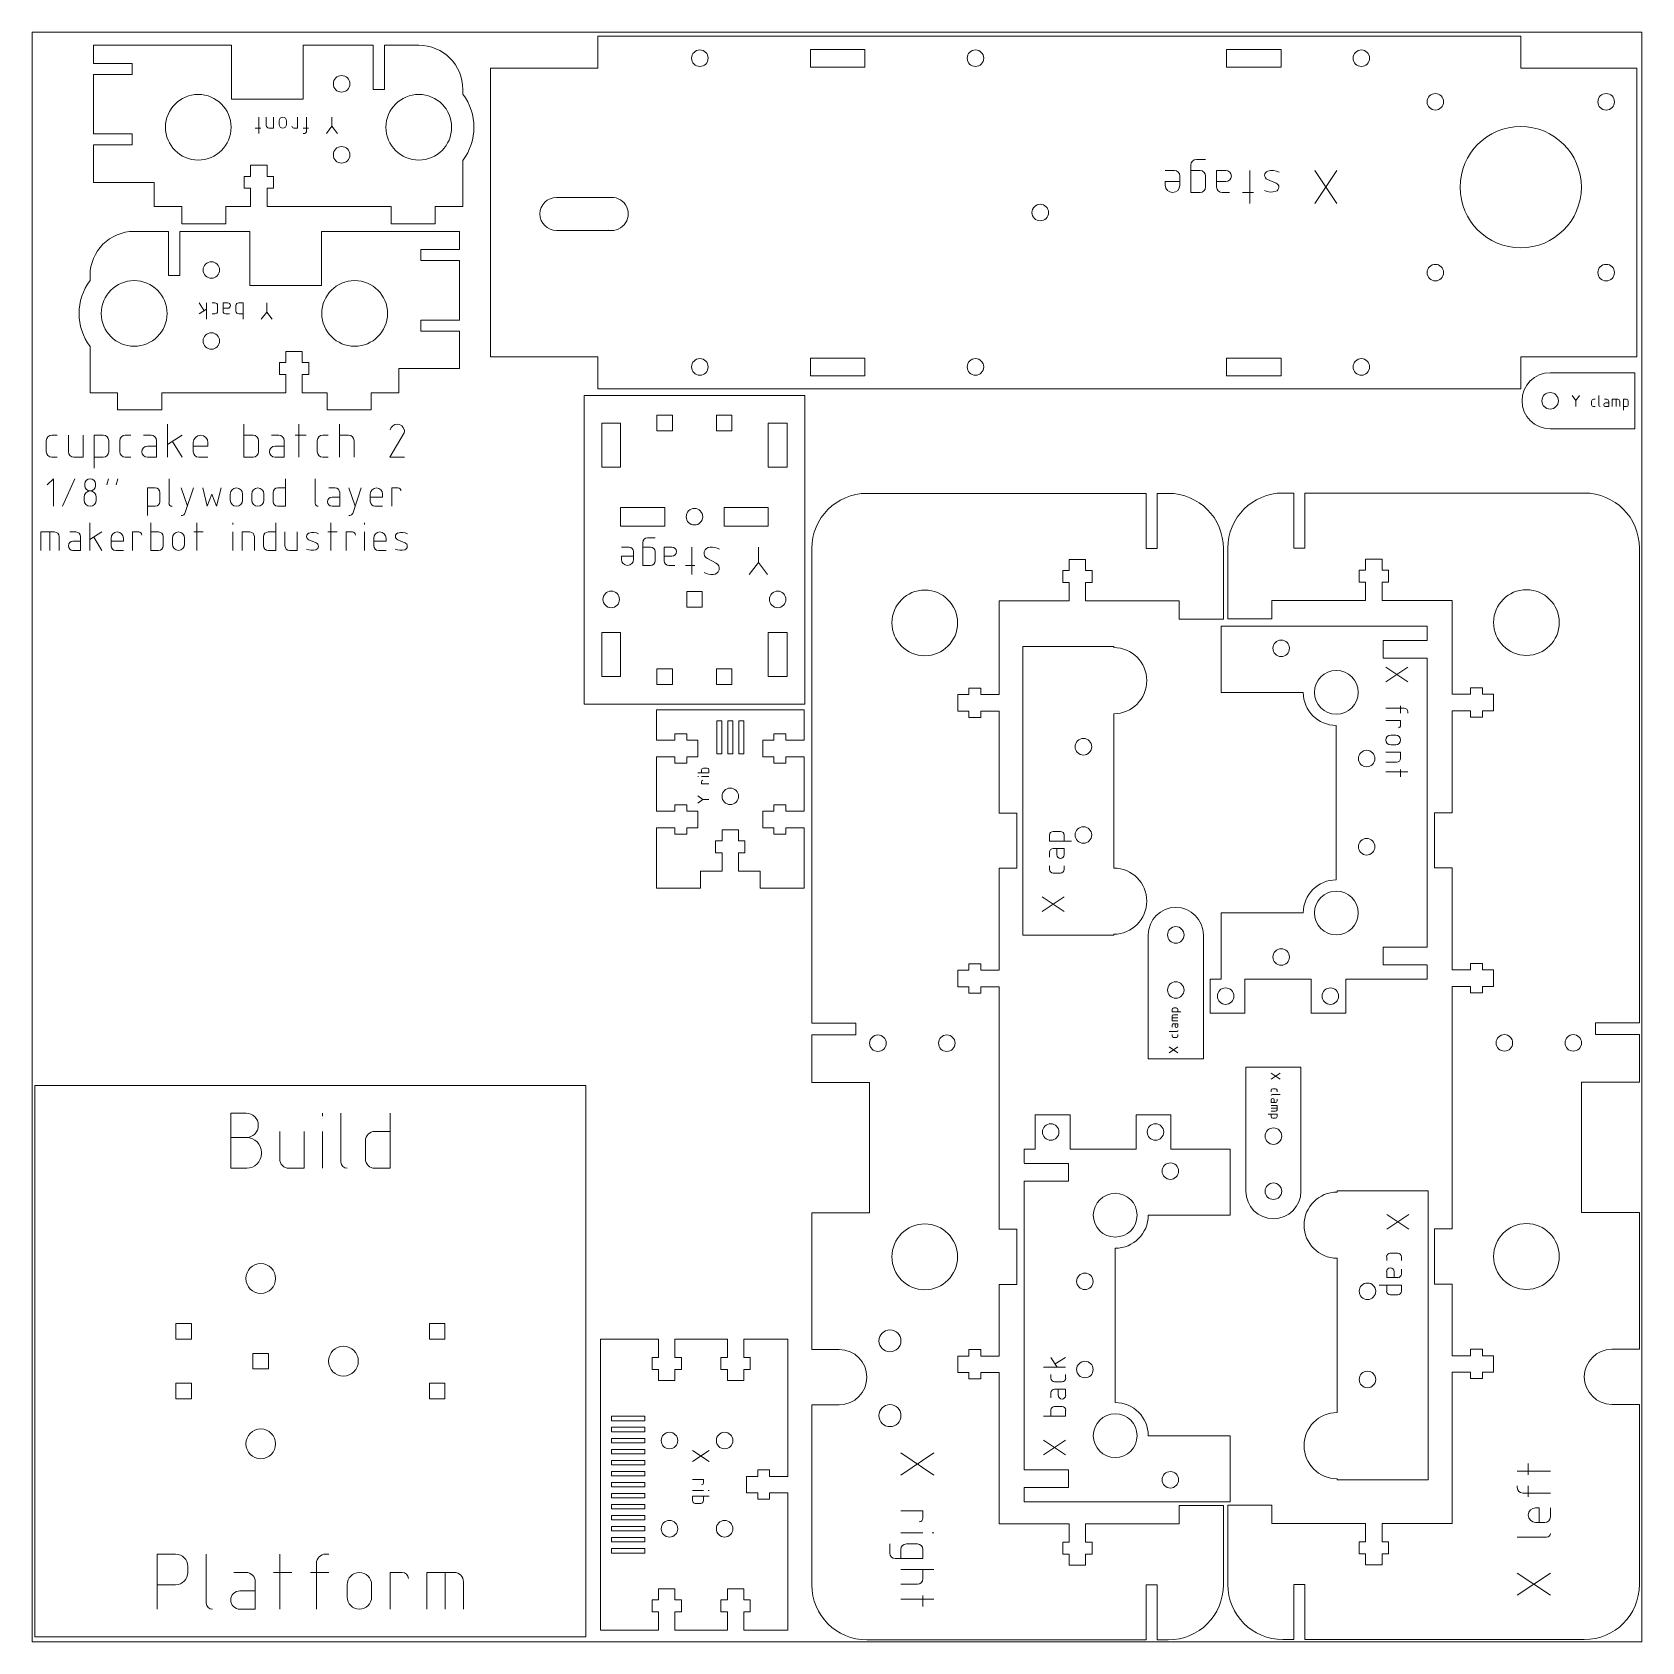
# Model space of a CAD drawing. Header units: millimetres. Extents: x 0 to 292, y 0 to 292.
import ezdxf

# ---------------------------------------------------------------- set-up
doc = ezdxf.new("R2010")
doc.units = ezdxf.units.MM
doc.layers.get('0').update_dxf_attribs({"linetype": 'CONTINUOUS', "lineweight": 25, "true_color": 0x000000})
for name, color, linetype, lineweight, true_color in [('borders', 4, 'CONTINUOUS', 0, 0x00ffff), ('build-platform', 7, 'CONTINUOUS', 0, 0x000000), ('cuts', 7, 'CONTINUOUS', 0, 0x000000), ('inner-clamp', 7, 'CONTINUOUS', 0, 0x000000), ('main-deck', 7, 'CONTINUOUS', 0, 0x000000), ('rib', 7, 'CONTINUOUS', 0, 0x000000), ('rod-backplate', 7, 'CONTINUOUS', 0, 0x000000), ('rod-support', 7, 'CONTINUOUS', 0, 0x000000), ('side', 7, 'CONTINUOUS', 0, 0x000000), ('text', 4, 'CONTINUOUS', 0, 0x00ffff)]:
    doc.layers.add(name, color=color, linetype=linetype, lineweight=lineweight, true_color=true_color)

# ---------------------------------------------------------------- blocks, each defined once
blk = doc.blocks.new('tab')
at = {"layer": 'cuts'}
for p, q in [((5, 3.2), (-5, 3.2)), ((-5, 3.2), (-5, 0)), ((5, 0), (5, 3.2))]:
    blk.add_line(p, q, dxfattribs=at)
blk = doc.blocks.new('m3-t-slot')
at = {"layer": 'cuts'}
for p, q in [((-1.5, 7.5), (1.5, 7.5)), ((-1.5, 5.5), (-1.5, 7.5)), ((1.5, 7.5), (1.5, 5.5)), ((-2.66, 3.33), (-2.66, 5.5)), ((-2.66, 5.5), (-1.5, 5.5)), ((-1.5, 3.33), (-2.66, 3.33)), ((-1.5, 0), (-1.5, 3.33)), ((1.5, 5.5), (2.66, 5.5)), ((2.66, 3.33), (1.5, 3.33)), ((1.5, 3.33), (1.5, 0)), ((2.66, 5.5), (2.66, 3.33))]:
    blk.add_line(p, q, dxfattribs=at)
blk = doc.blocks.new('nema17')
at = {"layer": 'cuts'}
for centre, radius in [((-15.495, 15.495), 1.5), ((15.495, 15.495), 1.5), ((0, 0), 11), ((-15.495, -15.495), 1.5), ((15.495, -15.495), 1.5)]:
    blk.add_circle(centre, radius, dxfattribs=at)
blk = doc.blocks.new('slot')
at = {"layer": 'cuts'}
for p, q in [((-1.6, 4.95), (1.6, 4.95)), ((-1.6, 4.95), (-1.6, -4.95)), ((1.6, -4.95), (1.6, 4.95)), ((-1.6, -4.95), (1.6, -4.95))]:
    blk.add_line(p, q, dxfattribs=at)

msp = doc.modelspace()

# ---------------------------------------------------------------- linework, layer by layer
at = {"layer": 'borders'}
for p, q in [((292, 292), (0, 292)), ((0, 292), (0, 0)), ((292, 0), (292, 292)), ((2.73, 209.89), (3.84, 211)), ((3.84, 211), (3.84, 206)), ((7.73, 211), (5.51, 206)), ((13.57, 209.89), (13.84, 211)), ((15.23, 209.89), (15.51, 211)), ((24.82, 211), (24.82, 206.55)), ((45.93, 211), (45.93, 206)), ((51.34, 211), (51.34, 206.55)), ((9.4, 207.66), (9.4, 207.11)), ((9.54, 210.03), (9.54, 209.75)), ((11.48, 209.75), (11.48, 210.03)), ((11.62, 207.11), (11.62, 207.66)), ((22.32, 209.33), (20.93, 209.33)), ((20.93, 209.33), (20.93, 204.33)), ((23.15, 206.83), (23.15, 208.5)), ((27.04, 209.33), (28.15, 206)), ((29.26, 209.33), (27.72, 204.71)), ((30.93, 209.33), (31.76, 206)), ((31.76, 206), (32.59, 208.22)), ((32.59, 208.22), (33.43, 206)), ((33.43, 206), (34.26, 209.33)), ((35.93, 208.22), (35.93, 207.11)), ((38.15, 207.11), (38.15, 208.22)), ((39.82, 208.22), (39.82, 207.11)), ((42.04, 207.11), (42.04, 208.22)), ((43.7, 206.83), (43.7, 208.5)), ((44.54, 209.33), (45.93, 209.33)), ((53.84, 209.33), (54.95, 209.33)), ((54.4, 207.66), (55.79, 207.66)), ((55.79, 208.5), (55.79, 206)), ((57.45, 209.33), (58.57, 206)), ((59.68, 209.33), (58.14, 204.71)), ((61.34, 208.22), (61.34, 206.83)), ((61.34, 207.66), (63.57, 207.66)), ((63.57, 207.66), (63.57, 208.22)), ((65.23, 206), (65.23, 209.33)), ((65.23, 209.33), (66.34, 209.33)), ((20.93, 206), (22.32, 206)), ((45.93, 206), (44.54, 206)), ((55.79, 206), (54.4, 206)), ((62.18, 206), (63.57, 206)), ((10.44, 203), (10.44, 198)), ((21.55, 203), (21.55, 198)), ((27.19, 204.33), (27.04, 204.33)), ((29.89, 203), (29.89, 198)), ((36.41, 202.72), (36.41, 203)), ((44.19, 203), (44.19, 198)), ((54.19, 203), (54.19, 198)), ((57.61, 204.33), (57.45, 204.33)), ((60.3, 202.72), (60.3, 203)), ((1.55, 198), (1.55, 201.33)), ((1.55, 201.33), (4.05, 201.33)), ((3.22, 201.33), (3.22, 198)), ((4.89, 200.5), (4.89, 198)), ((6.83, 201.33), (7.94, 201.33)), ((7.39, 199.66), (8.77, 199.66)), ((8.77, 200.5), (8.77, 198)), ((10.44, 199.94), (12.66, 201.33)), ((11.18, 200.4), (12.66, 198)), ((14.33, 200.22), (14.33, 198.83)), ((14.33, 199.66), (16.55, 199.66)), ((16.55, 199.66), (16.55, 200.22)), ((18.22, 198), (18.22, 201.33)), ((18.22, 201.33), (19.33, 201.33)), ((22.94, 201.33), (21.55, 201.33)), ((23.77, 198.83), (23.77, 200.5)), ((25.44, 200.22), (25.44, 199.11)), ((27.66, 199.11), (27.66, 200.22)), ((29.33, 201.33), (31, 201.33)), ((36.41, 198), (36.41, 201.33)), ((38.08, 198), (38.08, 201.33)), ((38.08, 201.33), (39.47, 201.33)), ((40.3, 200.5), (40.3, 198)), ((41.97, 198.83), (41.97, 200.5)), ((42.8, 201.33), (44.19, 201.33)), ((45.86, 201.33), (45.86, 198.83)), ((48.08, 198), (48.08, 201.33)), ((50.2, 199.9), (51.52, 199.36)), ((53.64, 201.33), (55.3, 201.33)), ((56.97, 198), (56.97, 201.33)), ((56.97, 201.33), (58.08, 201.33)), ((60.3, 198), (60.3, 201.33)), ((61.97, 200.22), (61.97, 198.83)), ((61.97, 199.66), (64.19, 199.66)), ((64.19, 199.66), (64.19, 200.22)), ((66.31, 199.9), (67.63, 199.36)), ((8.77, 198), (7.39, 198)), ((15.16, 198), (16.55, 198)), ((21.55, 198), (22.94, 198)), ((44.19, 198), (42.8, 198)), ((46.69, 198), (48.08, 198)), ((62.8, 198), (64.19, 198)), ((0, 0), (292, 0))]:
    msp.add_line(p, q, dxfattribs=at)
for centre, radius, start, end in [((10.51, 210.03), 0.972, 0, 180), ((10.51, 207.66), 1.11, 0, 180), ((10.51, 209.75), 0.972, 180, 0), ((22.32, 208.5), 0.833, 0, 90), ((37.04, 208.22), 1.11, 0, 180), ((40.93, 208.22), 1.11, 0, 180), ((44.54, 208.5), 0.833, 90, 180), ((54.4, 206.83), 0.833, 90, 270), ((54.95, 208.5), 0.833, 0, 90), ((62.45, 208.22), 1.11, 0, 180), ((66.34, 208.78), 0.556, 0, 90), ((10.51, 207.11), 1.11, 180, 0), ((22.32, 206.83), 0.833, 270, 0), ((25.37, 206.55), 0.556, 180, 270), ((27.19, 204.89), 0.556, 270, 341.6), ((37.04, 207.11), 1.11, 180, 0), ((40.93, 207.11), 1.11, 180, 0), ((44.54, 206.83), 0.833, 180, 270), ((51.9, 206.55), 0.556, 180, 270), ((57.61, 204.89), 0.556, 270, 341.6), ((62.18, 206.83), 0.833, 180, 270), ((4.05, 200.5), 0.833, 0, 90), ((7.39, 198.83), 0.833, 90, 270), ((7.94, 200.5), 0.833, 0, 90), ((15.44, 200.22), 1.11, 0, 180), ((15.16, 198.83), 0.833, 180, 270), ((19.33, 200.78), 0.556, 0, 90), ((22.94, 200.5), 0.833, 0, 90), ((22.94, 198.83), 0.833, 270, 0), ((26.55, 200.22), 1.11, 0, 180), ((26.55, 199.11), 1.11, 180, 0), ((39.47, 200.5), 0.833, 0, 90), ((42.8, 200.5), 0.833, 90, 180), ((42.8, 198.83), 0.833, 180, 270), ((46.69, 198.83), 0.833, 180, 270), ((50.45, 200.52), 0.667, 108.3, 247.8), ((50.95, 199.01), 2.25, 63.1, 108.3), ((51.26, 198.74), 0.667, 288.3, 67.79), ((58.08, 200.78), 0.556, 0, 90), ((63.08, 200.22), 1.11, 0, 180), ((62.8, 198.83), 0.833, 180, 270), ((66.56, 200.52), 0.667, 108.3, 247.8), ((67.06, 199.01), 2.25, 63.1, 108.3), ((67.38, 198.74), 0.667, 288.3, 67.79), ((50.77, 200.25), 2.25, 243.1, 288.3), ((66.88, 200.25), 2.25, 243.1, 288.3)]:
    msp.add_arc(centre, radius, start, end, dxfattribs=at)
at = {"layer": 'build-platform'}
for p, q in [((0.46, 0.91), (0.46, 100.91)), ((0.46, 100.91), (100.46, 100.91)), ((100.46, 100.91), (100.46, 0.91)), ((28.87, 57.72), (26.05, 57.72)), ((26.05, 57.72), (26.05, 54.9)), ((28.87, 54.9), (28.87, 57.72)), ((74.87, 57.72), (72.05, 57.72)), ((72.05, 57.72), (72.05, 54.9)), ((74.87, 54.9), (74.87, 57.72)), ((26.05, 54.9), (28.87, 54.9)), ((72.05, 54.9), (74.87, 54.9)), ((42.87, 52.32), (40.05, 52.32)), ((40.05, 52.32), (40.05, 49.5)), ((42.87, 49.5), (42.87, 52.32)), ((28.87, 46.92), (26.05, 46.92)), ((26.05, 46.92), (26.05, 44.1)), ((28.87, 44.1), (28.87, 46.92)), ((40.05, 49.5), (42.87, 49.5)), ((74.87, 46.92), (72.05, 46.92)), ((72.05, 46.92), (72.05, 44.1)), ((74.87, 44.1), (74.87, 46.92)), ((26.05, 44.1), (28.87, 44.1)), ((72.05, 44.1), (74.87, 44.1)), ((100.46, 0.91), (0.46, 0.91))]:
    msp.add_line(p, q, dxfattribs=at)
for centre in [(41.46, 65.91), (56.46, 50.91), (41.46, 35.91)]:
    msp.add_circle(centre, 2.7, dxfattribs=at)
at = {"layer": 'cuts'}
for p, q in [((11.13, 289.63), (36.13, 289.63)), ((11.13, 286.33), (11.13, 289.63)), ((36.13, 289.63), (36.13, 279.83)), ((49.13, 279.83), (49.13, 289.63)), ((49.13, 289.63), (61.83, 289.63)), ((61.83, 289.63), (61.83, 281.63)), ((63.93, 289.63), (70.13, 289.63)), ((63.93, 281.63), (63.93, 289.63)), ((18.13, 286.33), (11.13, 286.33)), ((18.13, 284.33), (18.13, 286.33)), ((18.13, 284.33), (11.13, 284.33)), ((11.13, 273.55), (11.13, 284.33)), ((61.83, 281.63), (63.93, 281.63)), ((78.13, 281.63), (78.13, 280.75)), ((36.13, 279.83), (49.13, 279.83)), ((18.13, 273.55), (11.13, 273.55)), ((18.13, 271.55), (18.13, 273.55)), ((11.13, 271.55), (18.13, 271.55)), ((11.13, 264.75), (11.13, 271.55)), ((78.13, 268.75), (78.13, 260.35)), ((22.13, 264.75), (11.13, 264.75)), ((22.13, 260.35), (22.13, 264.75)), ((22.13, 260.35), (27.13, 260.35)), ((27.13, 260.35), (27.13, 257.25)), ((35.13, 257.25), (35.13, 260.35)), ((35.13, 260.35), (39.63, 260.35)), ((42.63, 260.35), (65.13, 260.35)), ((65.13, 260.35), (65.13, 257.25)), ((73.13, 257.25), (73.13, 260.35)), ((73.13, 260.35), (78.13, 260.35)), ((27.13, 257.25), (35.13, 257.25)), ((65.13, 257.25), (73.13, 257.25)), ((24.7, 255.86), (18.5, 255.86)), ((24.7, 247.86), (24.7, 255.86)), ((39.5, 255.86), (26.8, 255.86)), ((26.8, 255.86), (26.8, 247.86)), ((39.5, 246.06), (39.5, 255.86)), ((52.5, 255.86), (52.5, 246.06)), ((77.5, 255.86), (52.5, 255.86)), ((77.5, 252.56), (77.5, 255.86)), ((70.5, 252.56), (77.5, 252.56)), ((70.5, 250.56), (70.5, 252.56)), ((70.5, 250.56), (77.5, 250.56)), ((77.5, 239.78), (77.5, 250.56)), ((10.5, 247.86), (10.5, 246.98)), ((26.8, 247.86), (24.7, 247.86)), ((52.5, 246.06), (39.5, 246.06)), ((70.5, 237.78), (70.5, 239.78)), ((70.5, 239.78), (77.5, 239.78)), ((77.5, 237.78), (70.5, 237.78)), ((77.5, 230.98), (77.5, 237.78)), ((10.5, 234.98), (10.5, 226.58)), ((66.5, 230.98), (77.5, 230.98)), ((66.5, 226.58), (66.5, 230.98)), ((15.5, 226.58), (10.5, 226.58)), ((15.5, 223.48), (15.5, 226.58)), ((23.5, 226.58), (23.5, 223.48)), ((46, 226.58), (23.5, 226.58)), ((53.5, 226.58), (49, 226.58)), ((53.5, 223.48), (53.5, 226.58)), ((61.5, 226.58), (61.5, 223.48)), ((66.5, 226.58), (61.5, 226.58)), ((100.14, 170.1), (100.14, 226.1)), ((100.14, 226.1), (140.14, 226.1)), ((140.14, 226.1), (140.14, 170.1)), ((23.5, 223.48), (15.5, 223.48)), ((61.5, 223.48), (53.5, 223.48)), ((116.15, 222.51), (113.33, 222.51)), ((113.33, 222.51), (113.33, 219.69)), ((116.15, 219.69), (116.15, 222.51)), ((126.95, 222.51), (124.13, 222.51)), ((124.13, 222.51), (124.13, 219.69)), ((126.95, 219.69), (126.95, 222.51)), ((103.34, 213.1), (103.34, 221.1)), ((103.34, 221.1), (106.74, 221.1)), ((106.74, 221.1), (106.74, 213.1)), ((113.33, 219.69), (116.15, 219.69)), ((124.13, 219.69), (126.95, 219.69)), ((133.54, 213.1), (133.54, 221.1)), ((133.54, 221.1), (136.94, 221.1)), ((136.94, 221.1), (136.94, 213.1)), ((106.74, 213.1), (103.34, 213.1)), ((136.94, 213.1), (133.54, 213.1)), ((106.74, 202.4), (106.74, 205.8)), ((106.74, 205.8), (114.74, 205.8)), ((114.74, 205.8), (114.74, 202.4)), ((125.54, 202.4), (125.54, 205.8)), ((125.54, 205.8), (133.54, 205.8)), ((133.54, 205.8), (133.54, 202.4)), ((114.74, 202.4), (106.74, 202.4)), ((133.54, 202.4), (125.54, 202.4)), ((121.55, 190.51), (118.73, 190.51)), ((118.73, 190.51), (118.73, 187.69)), ((121.55, 187.69), (121.55, 190.51)), ((118.73, 187.69), (121.55, 187.69)), ((103.34, 175.1), (103.34, 183.1)), ((103.34, 183.1), (106.74, 183.1)), ((106.74, 183.1), (106.74, 175.1)), ((133.54, 175.1), (133.54, 183.1)), ((133.54, 183.1), (136.94, 183.1)), ((136.94, 183.1), (136.94, 175.1)), ((116.15, 176.51), (113.33, 176.51)), ((113.33, 176.51), (113.33, 173.69)), ((116.15, 173.69), (116.15, 176.51)), ((126.95, 176.51), (124.13, 176.51)), ((124.13, 176.51), (124.13, 173.69)), ((126.95, 173.69), (126.95, 176.51)), ((106.74, 175.1), (103.34, 175.1)), ((113.33, 173.69), (116.15, 173.69)), ((124.13, 173.69), (126.95, 173.69)), ((136.94, 175.1), (133.54, 175.1)), ((140.14, 170.1), (100.14, 170.1)), ((140.04, 169.07), (113.24, 169.07)), ((113.24, 169.07), (113.24, 163.57)), ((125.09, 167.07), (124.19, 167.07)), ((124.19, 167.07), (124.19, 161.07)), ((125.09, 161.07), (125.09, 167.07)), ((127.09, 167.07), (126.19, 167.07)), ((126.19, 167.07), (126.19, 161.07)), ((127.09, 161.07), (127.09, 167.07)), ((129.09, 167.07), (128.19, 167.07)), ((128.19, 167.07), (128.19, 161.07)), ((129.09, 161.07), (129.09, 167.07)), ((140.04, 163.57), (140.04, 169.07)), ((124.19, 161.07), (125.09, 161.07)), ((126.19, 161.07), (127.09, 161.07)), ((128.19, 161.07), (129.09, 161.07)), ((113.24, 160.57), (113.24, 150.69)), ((140.04, 150.69), (140.04, 160.57)), ((113.24, 147.69), (113.24, 136.69)), ((140.04, 136.69), (140.04, 147.69)), ((121.24, 136.69), (121.24, 139.79)), ((121.24, 139.79), (125.14, 139.79)), ((128.14, 139.79), (132.04, 139.79)), ((132.04, 139.79), (132.04, 136.69)), ((113.24, 136.69), (121.24, 136.69)), ((132.04, 136.69), (140.04, 136.69))]:
    msp.add_line(p, q, dxfattribs=at)
for centre, radius in [((56.13, 282.63), 1.5), ((30.13, 274.75), 5.96), ((70.13, 274.75), 5.96), ((56.13, 269.75), 1.5), ((32.5, 248.86), 1.5), ((18.5, 240.98), 5.96), ((58.5, 240.98), 5.96), ((32.5, 235.98), 1.5), ((120.14, 204.1), 1.5), ((105.04, 189.1), 1.5), ((135.24, 189.1), 1.5), ((126.64, 153.38), 1.5)]:
    msp.add_circle(centre, radius, dxfattribs=at)
for centre, radius, start, end in [((70.13, 281.63), 8, 360, 90), ((70.13, 274.75), 10, 323.1301, 36.8699), ((18.5, 247.86), 8, 90, 180), ((18.5, 240.98), 10, 143.1301, 216.8699)]:
    msp.add_arc(centre, radius, start, end, dxfattribs=at)
at = {"layer": 'inner-clamp'}
for p, q in [((275.37, 230.22), (290.73, 230.22)), ((290.73, 230.22), (290.73, 220.04)), ((275.37, 220.04), (290.73, 220.04)), ((202.46, 128.24), (202.46, 105.74)), ((212.46, 128.24), (212.46, 105.74)), ((202.46, 105.74), (212.46, 105.74)), ((220.17, 81.74), (220.17, 104.24)), ((230.17, 104.24), (220.17, 104.24)), ((230.17, 81.74), (230.17, 104.24))]:
    msp.add_line(p, q, dxfattribs=at)
for centre in [(275.37, 225.13), (207.46, 128.24), (207.46, 118.24), (225.17, 91.74), (225.17, 81.74)]:
    msp.add_circle(centre, 1.5, dxfattribs=at)
for centre, radius, start, end in [((275.37, 225.13), 5.09, 90, 270), ((207.46, 128.24), 5, 360, 180), ((225.17, 81.74), 5, 180, 0)]:
    msp.add_arc(centre, radius, start, end, dxfattribs=at)
at = {"layer": 'main-deck'}
for p, q in [((270.04, 291.28), (102.62, 291.28)), ((102.62, 285.48), (102.62, 291.28)), ((270.04, 285.48), (270.04, 291.28)), ((83.12, 285.48), (83.12, 233.08)), ((83.12, 285.48), (102.62, 285.48)), ((291.12, 285.48), (270.04, 285.48)), ((291.12, 233.08), (291.12, 285.48)), ((105.12, 262.03), (95.12, 262.03)), ((95.12, 256.03), (105.12, 256.03)), ((83.12, 233.08), (102.62, 233.08)), ((102.62, 233.08), (102.62, 227.28)), ((270.04, 227.28), (270.04, 233.08)), ((270.04, 233.08), (291.12, 233.08)), ((102.62, 227.28), (270.04, 227.28))]:
    msp.add_line(p, q, dxfattribs=at)
for centre in [(121.12, 287.28), (171.12, 287.28), (241.12, 287.28), (182.87, 259.28), (121.12, 231.28), (171.12, 231.28), (241.12, 231.28)]:
    msp.add_circle(centre, 1.5, dxfattribs=at)
for centre, start, end in [((95.12, 259.03), 90, 270), ((105.12, 259.03), 260.4059, 99.5941)]:
    msp.add_arc(centre, 3, start, end, dxfattribs=at)
at = {"layer": 'rib'}
for p, q in [((103.11, 54.91), (113.61, 54.91)), ((103.11, 2.11), (103.11, 54.91)), ((116.61, 54.91), (126.11, 54.91)), ((129.11, 54.91), (137.11, 54.91)), ((137.11, 54.91), (137.11, 30.01)), ((105.11, 40.91), (111.11, 40.91)), ((105.11, 40.11), (105.11, 40.91)), ((111.11, 40.91), (111.11, 40.11)), ((111.11, 40.11), (105.11, 40.11)), ((105.11, 38.91), (111.11, 38.91)), ((105.11, 38.11), (105.11, 38.91)), ((111.11, 38.11), (105.11, 38.11)), ((111.11, 38.91), (111.11, 38.11)), ((105.11, 36.91), (111.11, 36.91)), ((105.11, 36.11), (105.11, 36.91)), ((111.11, 36.11), (105.11, 36.11)), ((111.11, 36.91), (111.11, 36.11)), ((105.11, 34.91), (111.11, 34.91)), ((105.11, 34.11), (105.11, 34.91)), ((111.11, 34.11), (105.11, 34.11)), ((105.11, 32.91), (111.11, 32.91)), ((105.11, 32.11), (105.11, 32.91)), ((111.11, 34.91), (111.11, 34.11)), ((111.11, 32.91), (111.11, 32.11)), ((111.11, 32.11), (105.11, 32.11)), ((105.11, 30.91), (111.11, 30.91)), ((105.11, 30.11), (105.11, 30.91)), ((111.11, 30.11), (105.11, 30.11)), ((111.11, 30.91), (111.11, 30.11)), ((105.11, 28.91), (111.11, 28.91)), ((105.11, 28.11), (105.11, 28.91)), ((111.11, 28.11), (105.11, 28.11)), ((105.11, 26.91), (111.11, 26.91)), ((105.11, 26.11), (105.11, 26.91)), ((111.11, 28.91), (111.11, 28.11)), ((111.11, 26.91), (111.11, 26.11)), ((137.11, 27.01), (137.11, 2.11)), ((111.11, 26.11), (105.11, 26.11)), ((105.11, 24.91), (111.11, 24.91)), ((105.11, 24.11), (105.11, 24.91)), ((111.11, 24.11), (105.11, 24.11)), ((111.11, 24.91), (111.11, 24.11)), ((105.11, 22.91), (111.11, 22.91)), ((105.11, 22.11), (105.11, 22.91)), ((111.11, 22.11), (105.11, 22.11)), ((105.11, 20.91), (111.11, 20.91)), ((105.11, 20.11), (105.11, 20.91)), ((111.11, 22.91), (111.11, 22.11)), ((111.11, 20.91), (111.11, 20.11)), ((111.11, 20.11), (105.11, 20.11)), ((105.11, 18.91), (111.11, 18.91)), ((105.11, 18.11), (105.11, 18.91)), ((111.11, 18.11), (105.11, 18.11)), ((111.11, 18.91), (111.11, 18.11)), ((105.11, 16.91), (111.11, 16.91)), ((105.11, 16.11), (105.11, 16.91)), ((111.11, 16.11), (105.11, 16.11)), ((111.11, 16.91), (111.11, 16.11)), ((113.61, 2.11), (103.11, 2.11)), ((126.11, 2.11), (116.61, 2.11)), ((137.11, 2.11), (129.11, 2.11))]:
    msp.add_line(p, q, dxfattribs=at)
for centre in [(115.61, 36.51), (125.61, 36.51), (115.61, 20.51), (125.61, 20.51)]:
    msp.add_circle(centre, 1.5, dxfattribs=at)
at = {"layer": 'rod-backplate'}
for p, q in [((179.7, 180.57), (187.7, 180.57)), ((179.7, 180.57), (179.7, 128.17)), ((196.2, 180.57), (179.7, 180.57)), ((196.2, 180.37), (196.2, 180.57)), ((196.2, 140.37), (196.2, 168.37)), ((179.7, 128.17), (187.7, 128.17)), ((179.7, 128.17), (196.2, 128.17)), ((196.2, 128.37), (196.2, 128.17)), ((253.23, 81.79), (236.73, 81.79)), ((236.73, 81.59), (236.73, 81.79)), ((253.23, 81.79), (245.23, 81.79)), ((253.23, 29.39), (253.23, 81.79)), ((236.73, 69.59), (236.73, 41.59)), ((236.73, 29.59), (236.73, 29.39)), ((236.73, 29.39), (253.23, 29.39)), ((253.23, 29.39), (245.23, 29.39))]:
    msp.add_line(p, q, dxfattribs=at)
for centre in [(190.7, 162.37), (190.7, 146.37), (242.23, 63.59), (242.23, 47.59)]:
    msp.add_circle(centre, 1.5, dxfattribs=at)
for centre, start, end in [((196.2, 174.37), 270, 90), ((196.2, 134.37), 270, 90), ((236.73, 75.59), 90, 270), ((236.73, 35.59), 90, 270)]:
    msp.add_arc(centre, 6, start, end, dxfattribs=at)
at = {"layer": 'rod-support'}
for p, q in [((215.7, 184.23), (253.08, 184.23)), ((215.7, 184.23), (215.7, 172.23)), ((253.08, 184.23), (253.08, 181.63)), ((253.08, 181.63), (245.08, 181.63)), ((245.08, 181.63), (245.08, 178.43)), ((253.08, 178.43), (245.08, 178.43)), ((253.08, 126.03), (253.08, 178.43)), ((230.58, 172.23), (215.7, 172.23)), ((236.58, 166.23), (236.58, 138.23)), ((215.7, 132.23), (215.7, 120.23)), ((230.58, 132.23), (215.7, 132.23)), ((253.08, 126.03), (245.08, 126.03)), ((245.08, 126.03), (245.08, 122.83)), ((253.08, 122.83), (245.08, 122.83)), ((253.08, 120.23), (253.08, 122.73)), ((213.7, 120.23), (213.7, 114.03)), ((215.7, 120.23), (213.7, 120.23)), ((220, 120.23), (220, 114.03)), ((232, 120.23), (220, 120.23)), ((232, 120.23), (232, 114.03)), ((253.08, 120.23), (238.3, 120.23)), ((238.3, 120.23), (238.3, 114.03)), ((220, 114.03), (213.7, 114.03)), ((238.3, 114.03), (232, 114.03)), ((181.97, 89.39), (181.97, 95.59)), ((181.97, 95.59), (188.27, 95.59)), ((188.27, 89.39), (188.27, 95.59)), ((200.27, 95.59), (206.57, 95.59)), ((200.27, 89.39), (200.27, 95.59)), ((206.57, 89.39), (206.57, 95.59)), ((179.97, 89.39), (179.97, 86.89)), ((181.97, 89.39), (179.97, 89.39)), ((188.27, 89.39), (200.27, 89.39)), ((206.57, 89.39), (217.35, 89.39)), ((217.35, 77.39), (217.35, 89.39)), ((179.97, 86.79), (187.97, 86.79)), ((187.97, 83.59), (187.97, 86.79)), ((179.97, 83.59), (187.97, 83.59)), ((179.97, 83.59), (179.97, 31.19)), ((202.47, 77.39), (217.35, 77.39)), ((196.47, 43.39), (196.47, 71.39)), ((202.47, 37.39), (217.35, 37.39)), ((217.35, 25.39), (217.35, 37.39)), ((179.97, 31.19), (187.97, 31.19)), ((187.97, 27.99), (187.97, 31.19)), ((179.97, 27.99), (187.97, 27.99)), ((179.97, 25.39), (179.97, 27.99)), ((217.35, 25.39), (179.97, 25.39))]:
    msp.add_line(p, q, dxfattribs=at)
for centre, radius in [((226.58, 180.23), 1.5), ((236.58, 172.23), 3.97), ((242.08, 160.23), 1.5), ((242.08, 144.23), 1.5), ((236.58, 132.23), 3.97), ((226.58, 124.23), 1.5), ((216.5, 117.13), 1.5), ((235.5, 117.13), 1.5), ((184.77, 92.49), 1.5), ((203.77, 92.49), 1.5), ((206.47, 85.39), 1.5), ((196.47, 77.39), 3.97), ((190.97, 65.39), 1.5), ((190.97, 49.39), 1.5), ((196.47, 37.39), 3.97), ((206.47, 29.39), 1.5)]:
    msp.add_circle(centre, radius, dxfattribs=at)
for centre, start, end in [((236.58, 172.23), 180, 270), ((236.58, 132.23), 90, 180), ((196.47, 77.39), 270, 360), ((196.47, 37.39), 360, 90)]:
    msp.add_arc(centre, 6, start, end, dxfattribs=at)
at = {"layer": 'side'}
for p, q in [((202.1, 208.34), (151.42, 208.34)), ((202.1, 208.34), (202.1, 198.34)), ((204.1, 198.34), (204.1, 208.34)), ((206.1, 208.34), (204.1, 208.34)), ((226.89, 208.4), (228.89, 208.4)), ((228.89, 198.4), (228.89, 208.4)), ((230.89, 208.4), (230.89, 198.4)), ((230.89, 208.4), (281.57, 208.4)), ((141.42, 198.34), (141.42, 112.24)), ((202.1, 198.34), (204.1, 198.34)), ((216.1, 185.54), (216.1, 198.34)), ((216.89, 185.6), (216.89, 198.4)), ((230.89, 198.4), (228.89, 198.4)), ((291.57, 198.4), (291.57, 112.3)), ((175.42, 188.84), (175.42, 171.84)), ((175.42, 188.84), (188.1, 188.84)), ((191.1, 188.84), (208.1, 188.84)), ((208.1, 185.54), (208.1, 188.84)), ((224.89, 185.6), (224.89, 188.9)), ((241.89, 188.9), (224.89, 188.9)), ((257.57, 188.9), (244.89, 188.9)), ((257.57, 188.9), (257.57, 171.9)), ((208.1, 185.54), (216.1, 185.54)), ((224.89, 185.6), (216.89, 185.6)), ((175.42, 168.84), (175.42, 150.34)), ((257.57, 168.9), (257.57, 150.4)), ((175.42, 140.34), (175.42, 121.84)), ((257.57, 140.4), (257.57, 121.9)), ((175.42, 118.84), (175.42, 74.84)), ((257.57, 118.9), (257.57, 74.9)), ((149.42, 112.24), (141.42, 112.24)), ((149.42, 110.14), (149.42, 112.24)), ((283.57, 112.3), (291.57, 112.3)), ((283.57, 110.2), (283.57, 112.3)), ((141.42, 110.14), (149.42, 110.14)), ((141.42, 110.14), (141.42, 101.44)), ((291.57, 110.2), (283.57, 110.2)), ((291.57, 110.2), (291.57, 101.5)), ((141.42, 101.44), (151.92, 101.44)), ((151.92, 77.84), (151.92, 101.44)), ((291.57, 101.5), (281.07, 101.5)), ((281.07, 77.9), (281.07, 101.5)), ((141.42, 77.84), (151.92, 77.84)), ((141.42, 53.01), (141.42, 77.84)), ((291.57, 77.9), (281.07, 77.9)), ((291.57, 53.07), (291.57, 77.9)), ((175.42, 64.84), (175.42, 51.84)), ((257.57, 64.9), (257.57, 51.9)), ((141.42, 53.01), (146.42, 53.01)), ((291.57, 53.07), (286.57, 53.07)), ((175.42, 48.84), (175.42, 21.42)), ((257.57, 48.9), (257.57, 21.48)), ((141.42, 10.34), (141.42, 43.01)), ((146.42, 43.01), (141.42, 43.01)), ((286.57, 43.07), (291.57, 43.07)), ((291.57, 10.4), (291.57, 43.07)), ((208.1, 21.42), (208.1, 24.72)), ((208.1, 24.72), (216.1, 24.72)), ((216.1, 24.72), (216.1, 10.34)), ((224.89, 24.78), (216.89, 24.78)), ((216.89, 24.78), (216.89, 10.4)), ((224.89, 21.48), (224.89, 24.78)), ((188.1, 21.42), (175.42, 21.42)), ((191.1, 21.42), (208.1, 21.42)), ((241.89, 21.48), (224.89, 21.48)), ((244.89, 21.48), (257.57, 21.48)), ((202.1, 0.34), (202.1, 10.34)), ((202.1, 10.34), (204.1, 10.34)), ((204.1, 10.34), (204.1, 0.34)), ((230.89, 10.4), (228.89, 10.4)), ((228.89, 10.4), (228.89, 0.4)), ((230.89, 0.4), (230.89, 10.4)), ((202.1, 0.34), (151.42, 0.34)), ((206.1, 0.34), (204.1, 0.34)), ((226.89, 0.4), (228.89, 0.4)), ((230.89, 0.4), (281.57, 0.4))]:
    msp.add_line(p, q, dxfattribs=at)
for centre, radius in [((161.92, 184.84), 5.96), ((271.07, 184.9), 5.96), ((153.42, 108.59), 1.5), ((165.92, 108.59), 1.5), ((267.07, 108.65), 1.5), ((279.57, 108.65), 1.5), ((161.92, 69.84), 5.96), ((271.07, 69.9), 5.96), ((155.6, 54.6), 2), ((155.6, 41.04), 2)]:
    msp.add_circle(centre, radius, dxfattribs=at)
for centre, radius, start, end in [((151.42, 198.34), 10, 90, 180), ((206.1, 198.34), 10, 0, 90), ((226.89, 198.4), 10, 90, 180), ((281.57, 198.4), 10, 360, 90), ((146.42, 48.01), 5, 270, 90), ((286.57, 48.07), 5, 90, 270), ((151.42, 10.34), 10, 180, 270), ((206.1, 10.34), 10, 270, 0), ((226.89, 10.4), 10, 180, 270), ((281.57, 10.4), 10, 270, 360)]:
    msp.add_arc(centre, radius, start, end, dxfattribs=at)
at = {"layer": 'text'}
for p, q in [((41.46, 274.6), (40.46, 274.6)), ((41.13, 273.6), (41.13, 276.6)), ((42.46, 275.1), (42.46, 276.6)), ((43.79, 274.6), (42.96, 274.6)), ((43.79, 276.6), (43.79, 274.6)), ((44.79, 275.93), (44.79, 275.26)), ((46.13, 275.26), (46.13, 275.93)), ((48.13, 274.6), (47.46, 274.6)), ((48.13, 276.6), (48.13, 274.6)), ((50.13, 274.6), (49.13, 274.6)), ((49.79, 276.6), (49.79, 274.1)), ((54.38, 274.93), (53.38, 273.6)), ((54.38, 274.93), (54.38, 276.6)), ((55.38, 273.6), (54.38, 274.93)), ((49.29, 273.6), (49.13, 273.6)), ((212.87, 268.91), (211.2, 268.91)), ((207.2, 266.91), (205.54, 266.91)), ((208.2, 264.25), (208.2, 265.91)), ((210.2, 267.91), (210.2, 262.91)), ((211.87, 266.91), (210.2, 266.91)), ((212.87, 263.91), (212.87, 265.91)), ((214.87, 263.91), (214.87, 266.91)), ((214.87, 266.91), (216.54, 266.91)), ((220.87, 260.91), (220.87, 266.91)), ((236.7, 260.91), (232.7, 266.91)), ((236.7, 266.91), (232.7, 260.91)), ((208.2, 264.91), (205.54, 264.91)), ((205.54, 264.91), (205.54, 264.25)), ((210.2, 262.91), (211.87, 262.91)), ((216.54, 264.91), (214.87, 264.91)), ((217.2, 262.91), (215.87, 262.91)), ((221.54, 262.91), (219.54, 262.91)), ((225.66, 264.63), (224.08, 265.28)), ((31.19, 241.46), (30.29, 242.91)), ((31.63, 239.91), (31.63, 242.91)), ((33.13, 242.91), (32.63, 242.91)), ((33.63, 241.41), (33.63, 242.41)), ((34.63, 241.41), (34.63, 242.91)), ((34.63, 242.91), (35.46, 242.91)), ((36.96, 242.41), (36.96, 241.41)), ((38.29, 242.91), (37.46, 242.91)), ((38.29, 239.91), (38.29, 242.91)), ((42.54, 241.24), (42.54, 242.91)), ((31.63, 241.74), (30.29, 240.91)), ((32.63, 240.91), (33.13, 240.91)), ((35.46, 241.91), (34.63, 241.91)), ((35.79, 240.91), (35.13, 240.91)), ((37.46, 240.91), (38.29, 240.91)), ((42.54, 241.24), (41.54, 239.91)), ((43.54, 239.91), (42.54, 241.24)), ((279.38, 226.09), (280.04, 225.2)), ((280.04, 225.2), (280.71, 226.09)), ((280.04, 225.2), (280.04, 224.09)), ((282.88, 225.09), (282.88, 224.42)), ((283.54, 225.42), (283.21, 225.42)), ((284.21, 226.09), (284.21, 224.31)), ((285.21, 225.42), (285.65, 225.42)), ((285.99, 225.09), (285.99, 224.09)), ((286.65, 224.09), (286.65, 225.42)), ((286.65, 225.42), (287.65, 225.42)), ((287.32, 225.42), (287.32, 224.09)), ((287.99, 225.09), (287.99, 224.09)), ((289.21, 225.42), (288.65, 225.42)), ((288.65, 225.42), (288.65, 223.42)), ((289.54, 224.42), (289.54, 225.09)), ((283.21, 224.09), (283.54, 224.09)), ((285.43, 224.76), (285.99, 224.76)), ((285.99, 224.09), (285.43, 224.09)), ((288.65, 224.09), (289.21, 224.09)), ((24.56, 220.89), (24.56, 214.89)), ((38.39, 220.89), (38.39, 214.89)), ((48.39, 220.89), (48.39, 214.89)), ((55.72, 220.89), (55.72, 214.89)), ((64.89, 214.89), (67.47, 219.32)), ((2.56, 217.89), (2.56, 215.89)), ((4.56, 218.89), (3.56, 218.89)), ((6.56, 218.89), (6.56, 215.89)), ((9.22, 214.89), (9.22, 218.89)), ((12.89, 218.89), (11.22, 218.89)), ((11.22, 218.89), (11.22, 212.89)), ((13.89, 215.89), (13.89, 217.89)), ((15.89, 217.89), (15.89, 215.89)), ((17.89, 218.89), (16.89, 218.89)), ((20.22, 218.89), (21.56, 218.89)), ((20.89, 216.89), (22.56, 216.89)), ((22.56, 217.89), (22.56, 214.89)), ((24.56, 217.22), (27.22, 218.89)), ((25.44, 217.77), (27.22, 214.89)), ((29.22, 217.56), (29.22, 215.89)), ((29.22, 216.89), (31.89, 216.89)), ((31.89, 216.89), (31.89, 217.56)), ((40.06, 218.89), (38.39, 218.89)), ((41.06, 215.89), (41.06, 217.89)), ((43.39, 218.89), (44.72, 218.89)), ((44.06, 216.89), (45.72, 216.89)), ((45.72, 217.89), (45.72, 214.89)), ((47.72, 218.89), (49.72, 218.89)), ((51.72, 217.89), (51.72, 215.89)), ((53.72, 218.89), (52.72, 218.89)), ((55.72, 218.89), (57.39, 218.89)), ((58.39, 217.89), (58.39, 214.89)), ((3.56, 214.89), (4.56, 214.89)), ((7.56, 214.89), (9.22, 214.89)), ((11.22, 214.89), (12.89, 214.89)), ((16.89, 214.89), (17.89, 214.89)), ((22.56, 214.89), (20.89, 214.89)), ((30.22, 214.89), (31.89, 214.89)), ((38.39, 214.89), (40.06, 214.89)), ((45.72, 214.89), (44.06, 214.89)), ((52.72, 214.89), (53.72, 214.89)), ((67.56, 214.89), (64.89, 214.89)), ((108.27, 198.6), (106.88, 198.6)), ((110.77, 199.43), (110.77, 195.27)), ((112.16, 198.6), (110.77, 198.6)), ((112.99, 200.27), (111.6, 200.27)), ((114.66, 196.1), (114.66, 198.6)), ((114.66, 198.6), (116.04, 198.6)), ((119.66, 193.6), (119.66, 198.6)), ((131.74, 195.82), (131.74, 198.6)), ((109.1, 196.93), (106.88, 196.93)), ((106.88, 196.93), (106.88, 196.38)), ((109.1, 196.38), (109.1, 197.77)), ((112.99, 196.1), (112.99, 197.77)), ((116.04, 196.93), (114.66, 196.93)), ((124.05, 195.7), (122.48, 196.5)), ((131.74, 195.82), (130.07, 193.6)), ((133.41, 193.6), (131.74, 195.82)), ((110.77, 195.27), (112.16, 195.27)), ((116.6, 195.27), (115.49, 195.27)), ((120.21, 195.27), (118.54, 195.27)), ((249.57, 176.8), (245.57, 174.14)), ((245.57, 176.8), (249.57, 174.14)), ((248.24, 169.8), (248.24, 168.47)), ((245.57, 169.36), (248.9, 169.36)), ((245.57, 167.14), (248.24, 167.14)), ((248.24, 167.14), (248.24, 166.25)), ((249.57, 168.69), (249.57, 168.47)), ((247.35, 164.47), (246.46, 164.47)), ((245.57, 161.36), (248.24, 161.36)), ((246.46, 162.69), (247.35, 162.69)), ((248.24, 161.36), (248.24, 160.25)), ((121.44, 158.17), (121.44, 157.62)), ((122.44, 158.51), (121.77, 158.51)), ((122.77, 157.62), (122.77, 158.17)), ((247.57, 159.58), (245.57, 159.58)), ((249.57, 157.8), (245.57, 157.8)), ((248.24, 158.25), (248.24, 156.92)), ((120.77, 157.62), (122.77, 157.62)), ((120.88, 156.95), (120.77, 156.95)), ((122.77, 156.95), (121.44, 156.95)), ((121.44, 155.62), (121.44, 156.06)), ((122.77, 155.62), (121.44, 155.62)), ((121.66, 152.78), (120.77, 153.45)), ((120.77, 152.12), (121.66, 152.78)), ((121.66, 152.78), (122.77, 152.78)), ((184.55, 146.35), (184.55, 145.24)), ((186.55, 147.01), (185.22, 147.01)), ((187.22, 145.24), (187.22, 146.35)), ((184.55, 145.24), (188.55, 145.24)), ((184.55, 142.35), (184.55, 143.24)), ((185.22, 143.9), (187.22, 143.9)), ((185.88, 142.79), (185.88, 143.9)), ((187.22, 143.9), (187.22, 142.79)), ((184.55, 140.79), (184.55, 140.13)), ((187.22, 140.13), (187.22, 140.79)), ((185.22, 139.46), (186.55, 139.46)), ((183.22, 132.46), (187.22, 135.13)), ((187.22, 132.46), (183.22, 135.13)), ((206.79, 114.71), (206.79, 114.27)), ((206.79, 114.27), (208.39, 114.27)), ((207.59, 114.98), (207.06, 114.98)), ((207.86, 114.27), (207.86, 114.71)), ((206.79, 112.67), (206.79, 113.47)), ((206.79, 113.2), (207.86, 113.2)), ((207.86, 112.67), (206.79, 112.67)), ((206.79, 111.51), (206.79, 111.87)), ((207.06, 113.73), (207.86, 113.73)), ((207.06, 112.13), (207.86, 112.13)), ((207.32, 111.69), (207.32, 112.13)), ((207.86, 112.13), (207.86, 111.69)), ((206.26, 110.71), (207.68, 110.71)), ((206.79, 110.18), (206.79, 109.91)), ((207.06, 109.64), (207.59, 109.64)), ((207.86, 109.91), (207.86, 110.18)), ((206.26, 106.84), (207.86, 107.91)), ((207.86, 106.84), (206.26, 107.91)), ((226.37, 103.14), (224.77, 102.07)), ((224.77, 103.14), (226.37, 102.07)), ((224.77, 100.07), (224.77, 99.8)), ((225.57, 100.34), (225.04, 100.34)), ((225.84, 99.8), (225.84, 100.07)), ((224.77, 97.85), (224.77, 98.29)), ((225.57, 97.85), (224.77, 97.85)), ((224.77, 97.31), (225.84, 97.31)), ((225.84, 96.78), (224.77, 96.78)), ((226.37, 99.27), (224.95, 99.27)), ((225.31, 98.29), (225.31, 97.85)), ((225.84, 98.47), (225.84, 98.11)), ((225.84, 97.31), (225.84, 96.51)), ((36.02, 85.91), (36.02, 95.91)), ((36.02, 95.91), (38.8, 95.91)), ((52.69, 95.35), (52.69, 95.91)), ((56.02, 95.91), (56.02, 87.02)), ((64.91, 95.91), (64.91, 85.91)), ((225.84, 95.71), (224.24, 95.71)), ((225.57, 96.25), (224.77, 96.25)), ((224.77, 95.71), (224.77, 95.27)), ((225.04, 95), (225.57, 95)), ((225.84, 95.27), (225.84, 95.71)), ((36.02, 91.46), (38.91, 91.46)), ((44.91, 92.58), (44.91, 87.58)), ((49.35, 85.91), (49.35, 92.58)), ((52.69, 85.91), (52.69, 92.58)), ((60.46, 87.58), (60.46, 90.91)), ((62.13, 92.58), (64.91, 92.58)), ((41.57, 88.8), (41.57, 88.58)), ((38.91, 85.91), (36.02, 85.91)), ((46.57, 85.91), (49.35, 85.91)), ((64.91, 85.91), (62.13, 85.91)), ((249.72, 77.5), (245.72, 74.83)), ((245.72, 77.5), (249.72, 74.83)), ((247.72, 70.5), (246.38, 70.5)), ((245.72, 69.83), (245.72, 69.17)), ((245.72, 66.06), (245.72, 67.17)), ((247.05, 67.17), (247.05, 66.06)), ((248.38, 69.17), (248.38, 69.83)), ((248.38, 67.61), (248.38, 66.72)), ((248.38, 64.72), (244.38, 64.72)), ((247.72, 66.06), (245.72, 66.06)), ((245.72, 64.72), (245.72, 63.61)), ((248.38, 63.61), (248.38, 64.72)), ((246.38, 62.94), (247.72, 62.94)), ((183.48, 49.82), (187.48, 49.82)), ((185.93, 49.82), (184.82, 51.6)), ((185.56, 50.41), (187.48, 51.6)), ((184.82, 48.49), (184.82, 47.82)), ((185.48, 47.15), (186.82, 47.15)), ((187.48, 47.82), (187.48, 48.49)), ((184.82, 44.27), (184.82, 45.15)), ((185.48, 45.82), (187.48, 45.82)), ((186.15, 44.71), (186.15, 45.82)), ((187.48, 45.82), (187.48, 44.71)), ((183.48, 40.93), (187.48, 40.93)), ((184.82, 42.04), (184.82, 40.93)), ((186.82, 42.71), (185.48, 42.71)), ((187.48, 40.93), (187.48, 42.04)), ((183.48, 33.93), (187.48, 36.6)), ((187.48, 33.93), (183.48, 36.6)), ((122.78, 34.7), (119.78, 32.7)), ((119.78, 34.7), (122.78, 32.7)), ((163.58, 34.26), (157.58, 30.26)), ((157.58, 34.26), (163.58, 30.26)), ((271.41, 30.32), (271.41, 32.32)), ((119.78, 29.45), (121.78, 29.45)), ((121.78, 29.45), (121.78, 28.79)), ((269.41, 30.98), (275.41, 30.98)), ((119.78, 27.45), (121.78, 27.45)), ((122.78, 26.45), (119.78, 26.45)), ((119.78, 26.45), (119.78, 25.62)), ((121.78, 25.62), (121.78, 26.45)), ((122.61, 27.45), (122.78, 27.45)), ((269.41, 27.98), (269.41, 28.32)), ((275.41, 26.98), (270.41, 26.98)), ((271.41, 26.32), (271.41, 28.32)), ((120.28, 25.12), (121.28, 25.12)), ((157.58, 23.76), (161.58, 23.76)), ((161.58, 23.76), (161.58, 22.43)), ((273.41, 24.32), (272.74, 24.32)), ((273.41, 21.65), (273.41, 24.32)), ((275.41, 22.65), (275.41, 24.32)), ((272.74, 21.65), (274.41, 21.65)), ((155.58, 17.76), (155.58, 16.09)), ((157.58, 19.76), (161.58, 19.76)), ((160.58, 17.76), (158.58, 17.76)), ((163.25, 19.76), (163.58, 19.76)), ((269.41, 18.98), (274.74, 18.98)), ((22.69, 5.91), (22.69, 15.91)), ((22.69, 15.91), (26.02, 15.91)), ((31.57, 15.91), (31.57, 7.02)), ((44.91, 15.91), (44.91, 5.91)), ((53.24, 15.91), (53.8, 15.91)), ((156.58, 15.09), (161.58, 15.09)), ((157.58, 16.76), (157.58, 15.09)), ((161.58, 15.09), (161.58, 16.76)), ((28.24, 13.69), (28.24, 12.58)), ((36.57, 12.58), (38.8, 12.58)), ((43.8, 12.58), (47.13, 12.58)), ((50.46, 12.58), (53.8, 12.58)), ((51.57, 5.91), (51.57, 14.24)), ((64.91, 5.91), (64.91, 12.58)), ((64.91, 12.58), (67.13, 12.58)), ((71.57, 5.91), (71.57, 12.58)), ((71.57, 12.58), (76.57, 12.58)), ((74.91, 12.58), (74.91, 5.91)), ((163.58, 13.09), (157.58, 13.09)), ((161.58, 13.09), (161.58, 11.43)), ((269.41, 8.48), (275.41, 12.48)), ((275.41, 8.48), (269.41, 12.48)), ((26.02, 10.35), (22.69, 10.35)), ((37.69, 9.24), (40.46, 9.24)), ((40.46, 10.91), (40.46, 5.91)), ((57.13, 10.35), (57.13, 8.13)), ((61.57, 8.13), (61.57, 10.35)), ((78.24, 10.91), (78.24, 5.91)), ((160.58, 10.43), (157.58, 10.43)), ((40.46, 5.91), (37.69, 5.91)), ((163.58, 7.76), (157.58, 7.76)), ((161.58, 8.43), (161.58, 6.43))]:
    msp.add_line(p, q, dxfattribs=at)
for centre, radius, start, end in [((42.96, 275.1), 0.5, 180, 270), ((45.46, 275.93), 0.667, 360, 180), ((45.46, 275.26), 0.667, 180, 360), ((47.46, 274.93), 0.333, 180, 270), ((49.29, 274.1), 0.5, 270, 360), ((211.2, 267.91), 1, 90, 180), ((207.2, 265.91), 1, 360, 90), ((211.87, 265.91), 1, 360, 90), ((216.54, 265.91), 1, 270, 90), ((224.38, 266.02), 0.8, 108.3, 247.79), ((224.98, 264.21), 2.7, 63.1, 108.3), ((206.87, 264.25), 1.33, 180, 360), ((211.87, 263.91), 1, 270, 360), ((215.87, 263.91), 1, 180, 270), ((224.76, 265.7), 2.7, 243.1, 288.3), ((225.36, 263.89), 0.8, 288.3, 67.8), ((33.13, 242.41), 0.5, 360, 90), ((35.46, 242.41), 0.5, 270, 90), ((37.46, 242.41), 0.5, 90, 180), ((33.13, 241.41), 0.5, 270, 360), ((35.13, 241.41), 0.5, 180, 270), ((37.46, 241.41), 0.5, 180, 270), ((283.21, 225.09), 0.333, 90, 180), ((285.65, 225.09), 0.333, 0, 90), ((287.65, 225.09), 0.333, 0, 90), ((289.21, 225.09), 0.333, 0, 90), ((283.21, 224.42), 0.333, 180, 270), ((284.43, 224.31), 0.222, 180, 270), ((285.43, 224.42), 0.333, 90, 270), ((289.21, 224.42), 0.333, 270, 0), ((66.22, 219.56), 1.33, 14.48, 165.5), ((66.89, 219.66), 0.667, 329.8, 20.53), ((3.56, 217.89), 1, 90, 180), ((12.89, 217.89), 1, 0, 90), ((16.89, 217.89), 1, 90, 180), ((20.89, 215.89), 1, 90, 270), ((21.56, 217.89), 1, 0, 90), ((30.56, 217.56), 1.33, 0, 180), ((40.06, 217.89), 1, 0, 90), ((44.06, 215.89), 1, 90, 270), ((44.72, 217.89), 1, 0, 90), ((52.72, 217.89), 1, 90, 180), ((57.39, 217.89), 1, 0, 90), ((3.56, 215.89), 1, 180, 270), ((7.56, 215.89), 1, 180, 270), ((12.89, 215.89), 1, 270, 0), ((16.89, 215.89), 1, 180, 270), ((30.22, 215.89), 1, 180, 270), ((40.06, 215.89), 1, 270, 0), ((52.72, 215.89), 1, 180, 270), ((108.27, 197.77), 0.833, 360, 90), ((111.6, 199.43), 0.833, 90, 180), ((112.16, 197.77), 0.833, 360, 90), ((116.04, 197.77), 0.833, 270, 90), ((122.99, 197.49), 1.11, 90, 242.98), ((122.99, 194.92), 3.68, 63.1, 90), ((107.99, 196.38), 1.11, 180, 360), ((112.16, 196.1), 0.833, 270, 360), ((115.49, 196.1), 0.833, 180, 270), ((123.54, 194.71), 1.11, 270, 63), ((123.54, 197.28), 3.68, 243.07, 270), ((248.9, 168.69), 0.667, 360, 90), ((246.46, 163.58), 0.889, 90, 270), ((247.35, 163.58), 0.889, 270, 90), ((247.79, 166.25), 0.444, 270, 360), ((121.77, 158.17), 0.333, 90, 180), ((122.44, 158.17), 0.333, 360, 90), ((247.57, 160.25), 0.667, 270, 360), ((121.66, 156.06), 0.222, 90, 180), ((185.22, 146.35), 0.667, 90, 180), ((186.55, 146.35), 0.667, 360, 90), ((185.22, 143.24), 0.667, 90, 180), ((186.55, 142.79), 0.667, 180, 360), ((185.22, 140.13), 0.667, 180, 270), ((186.55, 140.13), 0.667, 270, 360), ((207.06, 114.71), 0.267, 90, 180), ((207.59, 114.71), 0.267, 360, 90), ((207.06, 113.47), 0.267, 90, 180), ((207.06, 111.87), 0.267, 90, 180), ((207.59, 111.69), 0.267, 180, 360), ((207.06, 109.91), 0.267, 180, 270), ((207.59, 109.91), 0.267, 270, 360), ((207.68, 110.89), 0.178, 270, 360), ((225.04, 100.07), 0.267, 90, 180), ((225.57, 100.07), 0.267, 360, 90), ((224.95, 99.09), 0.178, 90, 180), ((225.04, 98.29), 0.267, 360, 180), ((225.57, 98.11), 0.267, 270, 360), ((225.57, 96.51), 0.267, 270, 360), ((38.8, 93.69), 2.22, 270, 90), ((225.04, 95.27), 0.267, 180, 270), ((225.57, 95.27), 0.267, 270, 360), ((38.91, 88.8), 2.67, 0, 90), ((62.13, 90.91), 1.67, 90, 180), ((38.91, 88.58), 2.67, 270, 0), ((46.57, 87.58), 1.67, 180, 270), ((57.13, 87.02), 1.11, 180, 270), ((62.13, 87.58), 1.67, 180, 270), ((246.38, 69.83), 0.667, 90, 180), ((247.72, 69.83), 0.667, 360, 90), ((246.38, 67.17), 0.667, 360, 180), ((247.72, 66.72), 0.667, 270, 360), ((246.38, 63.61), 0.667, 180, 270), ((247.72, 63.61), 0.667, 270, 360), ((185.48, 47.82), 0.667, 180, 270), ((186.82, 47.82), 0.667, 270, 360), ((185.48, 45.15), 0.667, 90, 180), ((186.82, 44.71), 0.667, 180, 360), ((185.48, 42.04), 0.667, 90, 180), ((186.82, 42.04), 0.667, 360, 90), ((121.44, 28.79), 0.333, 270, 360), ((270.41, 27.98), 1, 180, 270), ((120.28, 25.62), 0.5, 180, 270), ((121.28, 25.62), 0.5, 270, 360), ((272.74, 22.98), 1.33, 90, 270), ((160.92, 22.43), 0.667, 270, 360), ((274.41, 22.65), 1, 270, 360), ((158.58, 16.76), 1, 90, 180), ((160.58, 16.76), 1, 360, 90), ((274.74, 19.65), 0.667, 270, 360), ((26.02, 13.69), 2.22, 0, 90), ((53.24, 14.24), 1.67, 90, 180), ((156.58, 16.09), 1, 180, 270), ((26.02, 12.58), 2.22, 270, 0), ((38.8, 10.91), 1.67, 0, 90), ((59.35, 10.35), 2.22, 0, 180), ((67.13, 11.46), 1.11, 0, 90), ((76.57, 10.91), 1.67, 0, 90), ((37.69, 7.58), 1.67, 90, 270), ((160.58, 11.43), 1, 270, 360), ((32.69, 7.02), 1.11, 180, 270), ((59.35, 8.13), 2.22, 180, 0)]:
    msp.add_arc(centre, radius, start, end, dxfattribs=at)

# ---------------------------------------------------------------- block references
at = {"rotation": 90}
for name, p in [('nema17', (270.04, 263.88)), ('m3-t-slot', (137.11, 28.51))]:
    msp.add_blockref(name, p, dxfattribs=at)
at = {"layer": 'cuts', "yscale": -1, "rotation": 180}
msp.add_blockref('m3-t-slot', (41.13, 260.35), dxfattribs=at)
at = {"layer": 'cuts'}
for p, rotation in [((47.5, 226.58), 360), ((113.24, 162.07), 270), ((140.04, 162.07), 90), ((113.24, 149.19), 270), ((140.04, 149.19), 90), ((126.64, 139.79), 360)]:
    msp.add_blockref('m3-t-slot', p, dxfattribs=dict(at, rotation=rotation))
at = {"layer": 'main-deck', "rotation": 90}
for p in [(146.12, 287.28), (221.62, 287.28), (146.12, 231.28), (221.62, 231.28)]:
    msp.add_blockref('slot', p, dxfattribs=at)
at = {"layer": 'rib', "yscale": -1, "rotation": 360}
for p in [(115.11, 54.91), (127.61, 54.91)]:
    msp.add_blockref('m3-t-slot', p, dxfattribs=at)
at = {"layer": 'rib'}
for p in [(115.11, 2.11), (127.61, 2.11)]:
    msp.add_blockref('m3-t-slot', p, dxfattribs=at)
at = {"layer": 'side'}
msp.add_blockref('m3-t-slot', (189.6, 188.84), dxfattribs=at)
at = {"layer": 'side', "yscale": -1}
for name, p, rotation in [('m3-t-slot', (243.39, 188.9), 180), ('m3-t-slot', (257.57, 170.4), 89.99999999999999), ('tab', (257.57, 145.4), 270), ('m3-t-slot', (257.57, 120.4), 89.99999999999999), ('tab', (257.57, 69.9), 270), ('m3-t-slot', (257.57, 50.4), 89.99999999999999), ('m3-t-slot', (189.6, 21.42), 360)]:
    msp.add_blockref(name, p, dxfattribs=dict(at, rotation=rotation))
at = {"layer": 'side'}
for name, p, rotation in [('m3-t-slot', (175.42, 170.34), 90), ('tab', (175.42, 145.34), 270), ('m3-t-slot', (175.42, 120.34), 90), ('tab', (175.42, 69.84), 270), ('m3-t-slot', (175.42, 50.34), 90), ('m3-t-slot', (243.39, 21.48), 180)]:
    msp.add_blockref(name, p, dxfattribs=dict(at, rotation=rotation))

doc.saveas('drawing.dxf')
